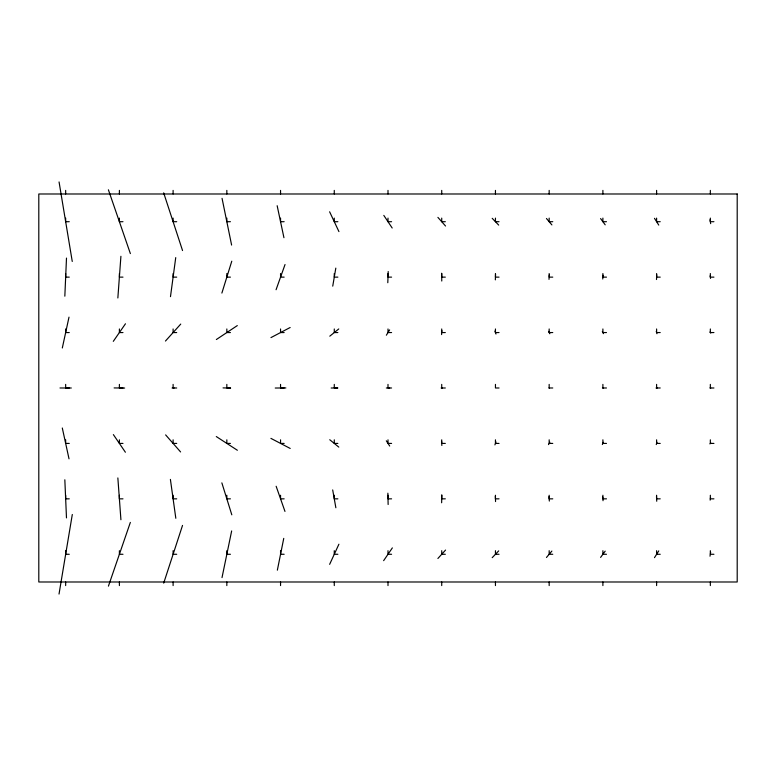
<?xml version="1.0" encoding="UTF-8"?>
<svg xmlns="http://www.w3.org/2000/svg" width="776" height="776" viewBox="0 0 776 776"><rect width="100%" height="100%" fill="white"/><g stroke="black" fill="none" stroke-linecap="round" stroke-linejoin="round"><path stroke-width="1.16" d="M441.641 502.761L441.806 494.923M387.796 282.726L388.204 271.532M495.34 279.864L495.554 274.403M64.835 296.18L66.493 258.078M656.486 279.535L656.738 274.723M441.602 334.592L441.845 330.527M117.855 297.974L120.91 256.293M549.001 279.35L549.33 274.908M602.748 279.001L603.039 275.257M170.477 296.655L175.735 257.603M710.137 500.122L710.544 497.571M59.025 594.057L72.304 514.488M332.739 286.14L335.814 268.118M710.001 556.208L710.67 552.337M277.352 570.176L283.754 538.369M222.014 577.606L231.655 530.939M62.313 347.988L69.006 317.132M656.253 444.58L656.971 442.242M221.878 293.076L231.781 261.192M163.697 583.135L182.525 525.41M108.427 586.132L130.349 522.413M276.072 289.729L285.035 264.529M494.904 444.9L495.99 441.932M329.645 564.336L338.908 544.209M602.341 444.532L603.447 442.301M548.496 444.619L549.845 442.213M386.37 335.203L389.63 329.916M654.478 557.653L658.756 550.892M383.635 560.66L392.365 547.885M113.296 341.343L125.469 323.776M600.595 557.401L605.193 551.144M709.933 443.911L710.738 442.912M546.459 557.478L551.882 551.067M165.472 341.042L180.74 324.077M437.897 558.477L445.55 550.068M492.217 557.653L498.687 550.892M329.79 336.173L338.763 328.946M216.349 339.529L237.31 325.59M270.95 337.608L290.156 327.511M172.088 388.019L174.125 387.951M275.238 388.029L285.878 387.942M331.158 388.01L337.395 387.961M441.108 387.99L442.33 387.981M656.021 387.99L657.214 387.981M69.258 221.703L65.659 221.703L65.659 218.105M122.977 221.703L119.388 221.703L119.388 218.105M176.705 221.703L173.106 221.703L173.106 218.114M230.424 221.703L226.834 221.703L226.834 218.114M284.142 221.703L280.553 221.703L280.553 218.105M337.87 221.703L334.272 221.703L334.272 218.105M391.589 221.703L388 221.703L388 218.105M445.317 221.703L441.719 221.703L441.719 218.105M499.036 221.703L495.447 221.703L495.447 218.105M552.764 221.703L549.165 221.703L549.165 218.105M606.483 221.703L602.894 221.703L602.894 218.105M660.211 221.703L656.612 221.703L656.612 218.105M713.93 221.703L710.341 221.703L710.341 218.105M69.258 277.129L65.659 277.129L65.659 273.54M122.977 277.129L119.388 277.129L119.388 273.54M176.695 277.129L173.106 277.129L173.106 273.54M230.424 277.129L226.834 277.129L226.834 273.54M284.142 277.129L280.553 277.129L280.553 273.54M337.87 277.129L334.272 277.129L334.272 273.54M391.589 277.129L388 277.129L388 273.54M445.317 277.129L441.719 277.129L441.719 273.54M499.036 277.129L495.447 277.129L495.447 273.54M552.764 277.129L549.165 277.129L549.165 273.54M606.483 277.129L602.894 277.129L602.894 273.54M660.211 277.129L656.612 277.129L656.612 273.54M713.93 277.129L710.341 277.129L710.341 273.54M69.258 332.565L65.659 332.565L65.659 328.966M122.977 332.565L119.388 332.565L119.388 328.966M176.695 332.555L173.106 332.555L173.106 328.966M230.424 332.565L226.834 332.565L226.834 328.966M284.142 332.565L280.553 332.565L280.553 328.966M337.87 332.555L334.281 332.555L334.281 328.966M391.589 332.555L388 332.555L388 328.966M445.317 332.565L441.719 332.565L441.719 328.966M499.036 332.555L495.447 332.555L495.447 328.966M552.764 332.555L549.165 332.555L549.165 328.966M606.483 332.555L602.894 332.555L602.894 328.966M660.211 332.555L656.612 332.555L656.612 328.966M713.93 332.555L710.341 332.555L710.341 328.966M69.258 387.99L65.659 387.99L65.659 384.401M122.977 387.99L119.388 387.99L119.388 384.392M176.695 387.99L173.106 387.99L173.106 384.392M230.424 387.99L226.834 387.99L226.834 384.392M284.152 387.99L280.553 387.99L280.553 384.392M337.87 387.99L334.281 387.99L334.281 384.392M391.589 387.99L388 387.99L388 384.392M445.317 387.99L441.719 387.99L441.719 384.392M499.036 387.99L495.447 387.99L495.447 384.392M552.764 387.981L549.165 387.981L549.165 384.392M606.483 387.981L602.894 387.981L602.894 384.392M660.211 387.981L656.612 387.981L656.612 384.392M713.93 387.99L710.341 387.99L710.341 384.392M69.258 443.416L65.659 443.416L65.659 439.827M122.977 443.416L119.388 443.416L119.388 439.827M176.705 443.416L173.106 443.416L173.106 439.827M230.424 443.416L226.834 443.416L226.834 439.827M284.152 443.416L280.553 443.416L280.553 439.817M337.87 443.416L334.281 443.416L334.281 439.827M391.589 443.416L388 443.416L388 439.827M445.317 443.416L441.728 443.416L441.728 439.827M499.036 443.416L495.447 443.416L495.447 439.827M552.764 443.416L549.175 443.416L549.175 439.817M606.483 443.416L602.894 443.416L602.894 439.817M660.211 443.416L656.612 443.416L656.612 439.817M713.93 443.416L710.341 443.416L710.341 439.817M69.258 498.842L65.659 498.842L65.659 495.253M122.977 498.842L119.388 498.842L119.388 495.253M176.705 498.842L173.106 498.842L173.106 495.253M230.424 498.842L226.834 498.842L226.834 495.253M284.152 498.842L280.553 498.842L280.553 495.253M337.87 498.842L334.281 498.842L334.281 495.253M391.589 498.842L388 498.842L388 495.253M445.317 498.842L441.728 498.842L441.728 495.253M499.036 498.842L495.447 498.842L495.447 495.253M552.764 498.842L549.175 498.842L549.175 495.253M606.483 498.842L602.894 498.842L602.894 495.253M660.211 498.842L656.612 498.842L656.612 495.253M713.93 498.842L710.341 498.842L710.341 495.253M69.258 554.277L65.659 554.277L65.659 550.679M122.977 554.277L119.388 554.277L119.388 550.679M176.705 554.277L173.106 554.277L173.106 550.679M230.424 554.277L226.834 554.277L226.834 550.679M284.142 554.268L280.553 554.268L280.553 550.679M337.87 554.277L334.272 554.277L334.272 550.679M391.589 554.277L388 554.277L388 550.679M445.317 554.277L441.728 554.277L441.728 550.679M499.036 554.277L495.447 554.277L495.447 550.679M552.764 554.277L549.175 554.277L549.175 550.679M606.483 554.277L602.894 554.277L602.894 550.679M660.211 554.277L656.612 554.277L656.612 550.679M713.93 554.277L710.341 554.277L710.341 550.679M386.332 387.99L389.668 387.99M59.995 387.981L71.324 388M709.924 387.981L710.748 387.99M602.438 387.981L603.34 387.99M548.884 387.981L549.457 387.99M114.111 387.932L124.664 388.048M223.042 387.893L230.618 388.078M270.911 438.372L290.205 448.45M216.291 436.558L237.369 450.264M329.751 439.73L338.802 447.102M492.207 218.318L498.687 225.089M437.906 217.387L445.54 226.02M165.627 434.89L180.585 451.942M546.45 218.493L551.891 224.904M709.933 332.06L710.738 333.059M600.585 218.57L605.193 224.827M113.374 434.608L125.392 452.233M383.81 215.398L392.19 228.008M386.303 440.797L389.697 446.035M654.478 218.318L658.756 225.089M548.496 331.352L549.845 333.767M602.341 331.439L603.437 333.67M329.616 211.79L338.937 231.607M494.904 331.071L495.99 334.049M276.14 486.261L284.976 511.423M108.397 189.8L130.368 253.597M163.668 192.855L182.544 250.551M221.858 482.866L231.811 514.827M656.253 331.391L656.971 333.728M62.303 427.993L69.016 458.839M277.158 205.708L283.938 237.698M222.052 198.336L231.607 245.071M332.691 489.928L335.863 507.766M710.001 219.763L710.67 223.643M59.063 181.943L72.255 261.454M710.137 275.849L710.544 278.409M170.4 479.403L175.822 518.29M602.748 496.98L603.039 500.714M117.855 477.938L120.92 519.745M549.01 496.621L549.33 501.063M441.602 441.36L441.845 445.472M656.486 496.436L656.738 501.248M64.835 479.791L66.484 517.902M495.34 496.116L495.563 501.568M387.874 493.187L388.136 504.507M441.67 273.239L441.767 281.019M710.341 190.392L710.341 193.99M710.341 581.99L710.341 585.579M656.612 190.392L656.612 193.99M656.612 581.99L656.612 585.579M602.894 190.392L602.894 193.99M602.894 581.99L602.894 585.579M549.165 190.392L549.165 193.99M549.165 581.99L549.175 585.579M495.447 190.392L495.447 193.99M495.447 581.99L495.447 585.579M441.728 190.392L441.719 193.99M441.719 581.99L441.719 585.579M388 190.392L388 193.99M388 581.99L388 585.579M334.272 190.392L334.281 193.99M334.272 581.99L334.281 585.579M280.553 190.392L280.553 193.99M280.553 581.99L280.553 585.579M226.834 190.392L226.834 193.99M226.834 581.99L226.834 585.579M173.106 190.392L173.106 193.99M173.106 581.99L173.106 585.579M119.388 190.392L119.388 193.99M119.388 581.99L119.388 585.579M65.659 190.392L65.659 193.99M65.659 581.99L65.659 585.579M737.2 193.99L38.8 193.99L38.8 581.99L737.2 581.99L737.2 193.99"/></g></svg>
